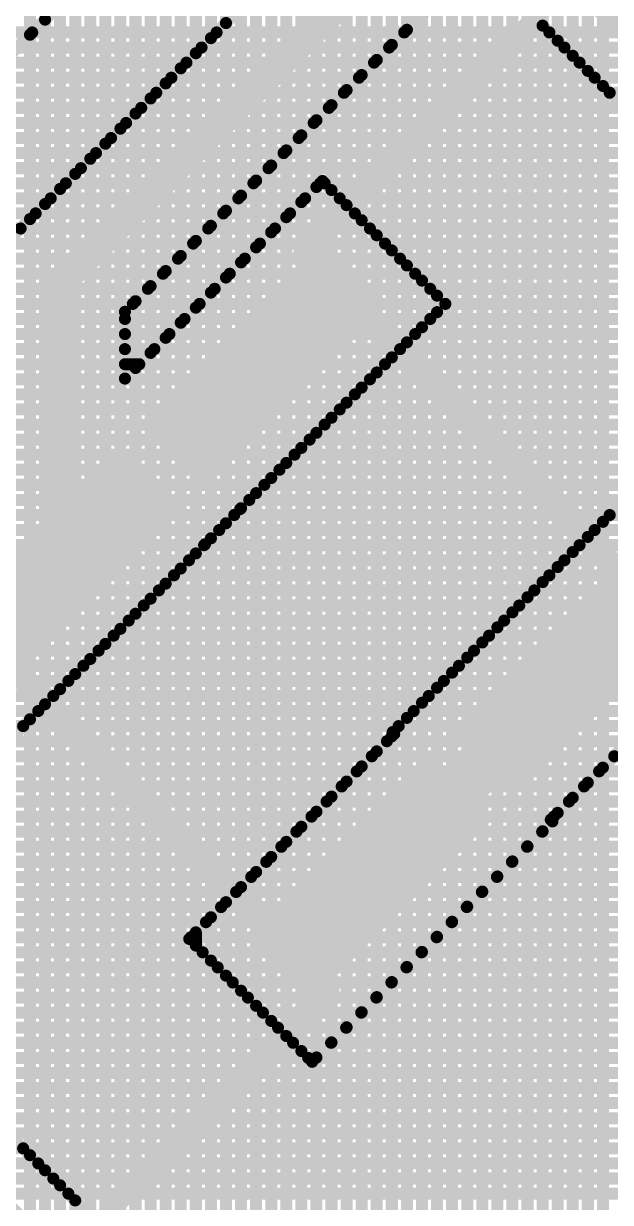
# Model space of a CAD drawing. Header units: millimetres. Extents: x 1.42 to 3.4, y 1.21 to 3.22.
# Drawn here: x 1.8179 to 2.0125, y 1.5721 to 1.9629 of the extents above; entities that cross this region are included whole.
import ezdxf

# ---------------------------------------------------------------- set-up
doc = ezdxf.new("R2010")
doc.units = ezdxf.units.MM
doc.header["$MEASUREMENT"] = 0
for name, color, linetype in [('BottomLayer', 5, 'Continuous'), ('TopLayer', 1, 'Continuous'), ('TopOverlay', 2, 'Continuous'), ('TopPaste', 8, 'Continuous'), ('TopSolder', 216, 'Continuous')]:
    doc.layers.add(name, color=color, linetype=linetype)

# ---------------------------------------------------------------- blocks, each defined once
blk = doc.blocks.new('KEY_SMT_5')
at = {"layer": 'TopLayer'}
for points in [[(-0.06102, 0.06102), (-0.06102, 0.08464), (-0.13976, 0.06102), (-0.13976, 0.08464)], [(0.13976, 0.06102), (0.13976, 0.08464), (0.06102, 0.06102), (0.06102, 0.08464)], [(-0.06102, -0.08464), (-0.06102, -0.06102), (-0.13976, -0.08464), (-0.13976, -0.06102)], [(0.13976, -0.08543), (0.13976, -0.06181), (0.06102, -0.08543), (0.06102, -0.06181)]]:
    blk.add_solid(points, dxfattribs=at)
at = {"layer": 'TopOverlay', "const_width": 0.006}
for points in [[(-0.065, 0.09), (0.065, 0.09)], [(-0.065, 0.09), (-0.065, -0.09)], [(0.065, 0.09), (0.065, -0.09)], [(-0.065, -0.09), (0.065, -0.09)]]:
    blk.add_lwpolyline(points, dxfattribs=at)
at = {"layer": 'TopOverlay', "const_width": 0.003}
for points in [[(-0.0665, 0.09, 1), (-0.0635, 0.09, 1)], [(-0.0665, 0.09, 1), (-0.0635, 0.09, 1)], [(0.0635, 0.09, 1), (0.0665, 0.09, 1)], [(0.0635, 0.09, 1), (0.0665, 0.09, 1)], [(-0.0665, -0.09, 1), (-0.0635, -0.09, 1)], [(-0.0665, -0.09, 1), (-0.0635, -0.09, 1)], [(0.0635, -0.09, 1), (0.0665, -0.09, 1)], [(0.0635, -0.09, 1), (0.0665, -0.09, 1)]]:
    blk.add_lwpolyline(points, format="xyb", close=True, dxfattribs=at)
at = {"layer": 'TopPaste'}
for points in [[(-0.06102, 0.06102), (-0.06102, 0.08464), (-0.13976, 0.06102), (-0.13976, 0.08464)], [(0.13976, 0.06102), (0.13976, 0.08464), (0.06102, 0.06102), (0.06102, 0.08464)], [(-0.06102, -0.08464), (-0.06102, -0.06102), (-0.13976, -0.08464), (-0.13976, -0.06102)], [(0.13976, -0.08543), (0.13976, -0.06181), (0.06102, -0.08543), (0.06102, -0.06181)]]:
    blk.add_solid(points, dxfattribs=at)
at = {"layer": 'TopSolder'}
for points in [[(-0.05852, 0.05852), (-0.05852, 0.08715), (-0.14226, 0.05852), (-0.14226, 0.08715)], [(0.14226, 0.05852), (0.14226, 0.08715), (0.05852, 0.05852), (0.05852, 0.08715)], [(-0.05852, -0.08715), (-0.05852, -0.05852), (-0.14226, -0.08715), (-0.14226, -0.05852)], [(0.14226, -0.08793), (0.14226, -0.05931), (0.05852, -0.08793), (0.05852, -0.05931)]]:
    blk.add_solid(points, dxfattribs=at)
blk = doc.blocks.new('KEY_SMT_7')
at = {"layer": 'TopLayer'}
for points in [[(-0.06102, 0.06102), (-0.06102, 0.08464), (-0.13976, 0.06102), (-0.13976, 0.08464)], [(0.13976, 0.06102), (0.13976, 0.08464), (0.06102, 0.06102), (0.06102, 0.08464)], [(-0.06102, -0.08464), (-0.06102, -0.06102), (-0.13976, -0.08464), (-0.13976, -0.06102)], [(0.13976, -0.08543), (0.13976, -0.06181), (0.06102, -0.08543), (0.06102, -0.06181)]]:
    blk.add_solid(points, dxfattribs=at)
at = {"layer": 'TopOverlay', "const_width": 0.006}
for points in [[(-0.065, 0.09), (0.065, 0.09)], [(-0.065, 0.09), (-0.065, -0.09)], [(0.065, 0.09), (0.065, -0.09)], [(-0.065, -0.09), (0.065, -0.09)]]:
    blk.add_lwpolyline(points, dxfattribs=at)
at = {"layer": 'TopOverlay', "const_width": 0.003}
for points in [[(-0.0665, 0.09, 1), (-0.0635, 0.09, 1)], [(-0.0665, 0.09, 1), (-0.0635, 0.09, 1)], [(0.0635, 0.09, 1), (0.0665, 0.09, 1)], [(0.0635, 0.09, 1), (0.0665, 0.09, 1)], [(-0.0665, -0.09, 1), (-0.0635, -0.09, 1)], [(-0.0665, -0.09, 1), (-0.0635, -0.09, 1)], [(0.0635, -0.09, 1), (0.0665, -0.09, 1)], [(0.0635, -0.09, 1), (0.0665, -0.09, 1)]]:
    blk.add_lwpolyline(points, format="xyb", close=True, dxfattribs=at)
at = {"layer": 'TopPaste'}
for points in [[(-0.06102, 0.06102), (-0.06102, 0.08464), (-0.13976, 0.06102), (-0.13976, 0.08464)], [(0.13976, 0.06102), (0.13976, 0.08464), (0.06102, 0.06102), (0.06102, 0.08464)], [(-0.06102, -0.08464), (-0.06102, -0.06102), (-0.13976, -0.08464), (-0.13976, -0.06102)], [(0.13976, -0.08543), (0.13976, -0.06181), (0.06102, -0.08543), (0.06102, -0.06181)]]:
    blk.add_solid(points, dxfattribs=at)
at = {"layer": 'TopSolder'}
for points in [[(-0.05852, 0.05852), (-0.05852, 0.08715), (-0.14226, 0.05852), (-0.14226, 0.08715)], [(0.14226, 0.05852), (0.14226, 0.08715), (0.05852, 0.05852), (0.05852, 0.08715)], [(-0.05852, -0.08715), (-0.05852, -0.05852), (-0.14226, -0.08715), (-0.14226, -0.05852)], [(0.14226, -0.08793), (0.14226, -0.05931), (0.05852, -0.08793), (0.05852, -0.05931)]]:
    blk.add_solid(points, dxfattribs=at)
blk = doc.blocks.new('KEY_SMT_8')
at = {"layer": 'TopLayer'}
for points in [[(-0.06102, 0.06102), (-0.06102, 0.08464), (-0.13976, 0.06102), (-0.13976, 0.08464)], [(0.13976, 0.06102), (0.13976, 0.08464), (0.06102, 0.06102), (0.06102, 0.08464)], [(-0.06102, -0.08464), (-0.06102, -0.06102), (-0.13976, -0.08464), (-0.13976, -0.06102)], [(0.13976, -0.08543), (0.13976, -0.06181), (0.06102, -0.08543), (0.06102, -0.06181)]]:
    blk.add_solid(points, dxfattribs=at)
at = {"layer": 'TopOverlay', "const_width": 0.006}
for points in [[(-0.065, 0.09), (0.065, 0.09)], [(-0.065, 0.09), (-0.065, -0.09)], [(0.065, 0.09), (0.065, -0.09)], [(-0.065, -0.09), (0.065, -0.09)]]:
    blk.add_lwpolyline(points, dxfattribs=at)
at = {"layer": 'TopOverlay', "const_width": 0.003}
for points in [[(-0.0665, 0.09, 1), (-0.0635, 0.09, 1)], [(-0.0665, 0.09, 1), (-0.0635, 0.09, 1)], [(0.0635, 0.09, 1), (0.0665, 0.09, 1)], [(0.0635, 0.09, 1), (0.0665, 0.09, 1)], [(-0.0665, -0.09, 1), (-0.0635, -0.09, 1)], [(-0.0665, -0.09, 1), (-0.0635, -0.09, 1)], [(0.0635, -0.09, 1), (0.0665, -0.09, 1)], [(0.0635, -0.09, 1), (0.0665, -0.09, 1)]]:
    blk.add_lwpolyline(points, format="xyb", close=True, dxfattribs=at)
at = {"layer": 'TopPaste'}
for points in [[(-0.06102, 0.06102), (-0.06102, 0.08464), (-0.13976, 0.06102), (-0.13976, 0.08464)], [(0.13976, 0.06102), (0.13976, 0.08464), (0.06102, 0.06102), (0.06102, 0.08464)], [(-0.06102, -0.08464), (-0.06102, -0.06102), (-0.13976, -0.08464), (-0.13976, -0.06102)], [(0.13976, -0.08543), (0.13976, -0.06181), (0.06102, -0.08543), (0.06102, -0.06181)]]:
    blk.add_solid(points, dxfattribs=at)
at = {"layer": 'TopSolder'}
for points in [[(-0.05852, 0.05852), (-0.05852, 0.08715), (-0.14226, 0.05852), (-0.14226, 0.08715)], [(0.14226, 0.05852), (0.14226, 0.08715), (0.05852, 0.05852), (0.05852, 0.08715)], [(-0.05852, -0.08715), (-0.05852, -0.05852), (-0.14226, -0.08715), (-0.14226, -0.05852)], [(0.14226, -0.08793), (0.14226, -0.05931), (0.05852, -0.08793), (0.05852, -0.05931)]]:
    blk.add_solid(points, dxfattribs=at)

msp = doc.modelspace()

# ---------------------------------------------------------------- linework, layer by layer
at = {"layer": 'BottomLayer', "const_width": 0.004}
for points in [[(1.82, 1.24039), (1.82, 3.21)], [(1.825, 1.24039), (1.825, 3.21)], [(1.83, 1.24039), (1.83, 3.21)], [(1.835, 1.24039), (1.835, 3.21)], [(1.84, 1.24039), (1.84, 3.21)], [(1.845, 1.24039), (1.845, 3.21)], [(1.85, 1.24039), (1.85, 3.21)], [(1.855, 1.24039), (1.855, 3.21)], [(1.86, 1.24039), (1.86, 3.21)], [(1.865, 1.24039), (1.865, 3.21)], [(1.87, 1.24039), (1.87, 2.51122)], [(1.875, 1.24039), (1.875, 2.49075)], [(1.88, 1.24039), (1.88, 2.48435)], [(1.885, 1.24039), (1.885, 2.47935)], [(1.89, 1.24039), (1.89, 2.47435)], [(1.895, 1.24039), (1.895, 2.46935)], [(1.9, 1.24039), (1.9, 2.46435)], [(1.905, 1.24039), (1.905, 2.45935)], [(1.91, 1.24039), (1.91, 2.25522)], [(1.915, 1.24039), (1.915, 2.24754)], [(1.92, 1.24039), (1.92, 2.24315)], [(1.925, 1.24039), (1.925, 2.24038)], [(1.93, 1.24039), (1.93, 2.23874)], [(1.935, 1.24039), (1.935, 2.23804)], [(1.94, 1.24039), (1.94, 2.23753)], [(1.945, 1.24039), (1.945, 2.23253)], [(1.95, 1.24039), (1.95, 2.22753)], [(1.955, 1.24039), (1.955, 2.22253)], [(1.96, 1.24039), (1.96, 2.21753)], [(1.965, 1.24039), (1.965, 2.21253)], [(1.97, 1.24039), (1.97, 2.20753)], [(1.975, 1.24039), (1.975, 2.20253)], [(1.98, 1.24039), (1.98, 2.19753)], [(1.985, 1.24039), (1.985, 2.19253)], [(1.99, 1.24039), (1.99, 2.18753)], [(1.995, 1.24039), (1.995, 2.18253)], [(2, 1.24039), (2, 2.17753)], [(2.005, 1.24039), (2.005, 2.17253)], [(2.01, 1.24039), (2.01, 2.16753)], [(1.42, 1.96), (2.19339, 1.96)], [(1.42, 1.955), (2.19839, 1.955)], [(1.42, 1.95), (2.20339, 1.95)], [(1.42, 1.945), (2.20839, 1.945)], [(1.42, 1.94), (2.21339, 1.94)], [(1.42, 1.935), (2.21839, 1.935)], [(1.42, 1.93), (2.22339, 1.93)], [(1.42, 1.925), (2.22839, 1.925)], [(1.42, 1.92), (2.23339, 1.92)], [(1.42, 1.915), (2.23839, 1.915)], [(1.42, 1.91), (2.24339, 1.91)], [(1.42, 1.905), (2.24839, 1.905)], [(1.42, 1.9), (2.25339, 1.9)], [(1.42, 1.895), (2.25839, 1.895)], [(1.42, 1.89), (2.26339, 1.89)], [(1.42, 1.885), (2.26839, 1.885)], [(1.42, 1.88), (2.27339, 1.88)], [(1.42, 1.875), (2.27839, 1.875)], [(1.42, 1.87), (2.28339, 1.87)], [(1.42, 1.865), (2.28839, 1.865)], [(1.42, 1.86), (2.29339, 1.86)], [(1.42, 1.855), (2.29839, 1.855)], [(1.42, 1.85), (2.30339, 1.85)], [(1.42, 1.845), (2.30839, 1.845)], [(1.42, 1.84), (2.31339, 1.84)], [(1.42, 1.835), (2.31839, 1.835)], [(1.42, 1.83), (2.32339, 1.83)], [(1.42, 1.825), (2.32839, 1.825)], [(1.42, 1.82), (2.32111, 1.82)], [(1.42, 1.815), (2.31651, 1.815)], [(1.42, 1.81), (2.3136, 1.81)], [(1.42, 1.805), (2.31186, 1.805)], [(1.42, 1.8), (2.31107, 1.8)], [(1.42, 1.795), (2.31116, 1.795)], [(1.42, 1.79), (2.31213, 1.79)], [(1.42, 1.785), (2.31408, 1.785)], [(1.42, 1.78), (2.31726, 1.78)], [(1.42, 1.775), (2.25169, 1.775)], [(1.42, 1.77), (2.24499, 1.77)], [(1.42, 1.765), (2.24099, 1.765)], [(1.42, 1.76), (2.23847, 1.76)], [(1.42, 1.755), (2.23703, 1.755)], [(1.42, 1.75), (2.2365, 1.75)], [(1.42, 1.745), (2.23685, 1.745)], [(1.42, 1.74), (2.2381, 1.74)], [(1.42, 1.735), (2.24039, 1.735)], [(1.42, 1.73), (2.2435, 1.73)], [(1.42, 1.725), (2.2435, 1.725)], [(1.42, 1.72), (2.2435, 1.72)], [(1.42, 1.715), (2.2435, 1.715)], [(1.42, 1.71), (2.2435, 1.71)], [(1.42, 1.705), (2.2435, 1.705)], [(1.42, 1.7), (2.2435, 1.7)], [(1.42, 1.695), (2.2435, 1.695)], [(1.42, 1.69), (2.2435, 1.69)], [(1.42, 1.685), (2.2435, 1.685)], [(1.42, 1.68), (2.2435, 1.68)], [(1.42, 1.675), (2.2435, 1.675)], [(1.42, 1.67), (2.2435, 1.67)], [(1.42, 1.665), (2.2435, 1.665)], [(1.42, 1.66), (2.2435, 1.66)], [(1.42, 1.655), (2.2435, 1.655)], [(1.42, 1.65), (2.2435, 1.65)], [(1.42, 1.645), (2.2435, 1.645)], [(1.42, 1.64), (2.2435, 1.64)], [(1.42, 1.635), (2.2435, 1.635)], [(1.42, 1.63), (2.2435, 1.63)], [(1.42, 1.625), (2.2435, 1.625)], [(1.42, 1.62), (2.24371, 1.62)], [(1.42, 1.615), (2.16845, 1.615)], [(1.42, 1.61), (2.15834, 1.61)], [(1.42, 1.605), (2.15326, 1.605)], [(1.42, 1.6), (2.15008, 1.6)], [(1.42, 1.595), (2.14813, 1.595)], [(1.42, 1.59), (2.14716, 1.59)], [(1.42, 1.585), (2.14707, 1.585)], [(1.42, 1.58), (2.14786, 1.58)], [(1.42, 1.575), (2.1496, 1.575)]]:
    msp.add_lwpolyline(points, dxfattribs=at)
at = {"layer": 'TopLayer'}
for points, const_width in [([(1.81397, 1.89208), (2.19239, 2.2705)], 0.004), ([(1.82949, 1.87649), (2.219, 2.266)], 0.01), ([(1.85149, 1.86738), (2.22811, 2.244)], 0.004), ([(1.855, 1.93311), (1.855, 2.126)], 0.004), ([(1.86, 1.93811), (1.86, 2.126)], 0.004), ([(1.865, 1.94311), (1.865, 2.126)], 0.004), ([(1.87, 1.94811), (1.87, 2.126)], 0.004), ([(1.875, 1.95311), (1.875, 2.126)], 0.004), ([(1.88, 1.95811), (1.88, 2.09126)], 0.004), ([(1.885, 1.96311), (1.885, 2.08626)], 0.004), ([(1.78122, 1.92048), (1.85374, 1.993)], 0.004), ([(1.85, 1.92811), (1.85, 1.98925)], 0.004), ([(1.975, 1.76274), (1.975, 1.99089)], 0.004), ([(1.845, 1.92311), (1.845, 1.98425)], 0.004), ([(1.97, 1.75774), (1.97, 1.98589)], 0.004), ([(1.965, 1.75274), (1.965, 1.98089)], 0.004), ([(1.84, 1.91811), (1.84, 1.97925)], 0.004), ([(1.96, 1.74774), (1.96, 1.97589)], 0.004), ([(1.835, 1.91311), (1.835, 1.97425)], 0.004), ([(1.97926, 1.973), (2.02, 1.93226)], 0.004), ([(1.98, 1.76774), (1.98, 1.97226)], 0.004), ([(1.83, 1.90811), (1.83, 1.96925)], 0.004), ([(1.955, 1.87274), (1.955, 1.97089)], 0.004), ([(1.825, 1.90311), (1.825, 1.96425)], 0.004), ([(1.95, 1.87774), (1.95, 1.96589)], 0.004), ([(1.985, 1.77274), (1.985, 1.96726)], 0.004), ([(1.945, 1.88274), (1.945, 1.96089)], 0.004), ([(1.99, 1.77774), (1.99, 1.96226)], 0.004), ([(1.82, 1.89811), (1.82, 1.95925)], 0.004), ([(1.82075, 1.96), (1.88189, 1.96)], 0.004), ([(1.94411, 1.96), (1.99226, 1.96)], 0.004), ([(1.995, 1.78274), (1.995, 1.95726)], 0.004), ([(1.81575, 1.955), (1.87689, 1.955)], 0.004), ([(1.93911, 1.955), (1.99726, 1.955)], 0.004), ([(1.94, 1.88774), (1.94, 1.95589)], 0.004), ([(1.81075, 1.95), (1.87189, 1.95)], 0.004), ([(1.93411, 1.95), (2.00226, 1.95)], 0.004), ([(1.935, 1.89274), (1.935, 1.95089)], 0.004), ([(2, 1.78774), (2, 1.95226)], 0.004), ([(1.80575, 1.945), (1.86689, 1.945)], 0.004), ([(1.92911, 1.945), (2.00726, 1.945)], 0.004), ([(1.93, 1.89774), (1.93, 1.94589)], 0.004), ([(2.005, 1.79274), (2.005, 1.94726)], 0.004), ([(1.925, 1.90274), (1.925, 1.94089)], 0.004), ([(2.01, 1.79774), (2.01, 1.94226)], 0.004), ([(1.80075, 1.94), (1.86189, 1.94)], 0.004), ([(1.92411, 1.94), (2.01226, 1.94)], 0.004), ([(1.79575, 1.935), (1.85689, 1.935)], 0.004), ([(1.91911, 1.935), (2.01726, 1.935)], 0.004), ([(1.92, 1.90774), (1.92, 1.93589)], 0.004), ([(1.79075, 1.93), (1.85189, 1.93)], 0.004), ([(1.91411, 1.93), (2.14337, 1.93)], 0.004), ([(1.915, 1.90875), (1.915, 1.93089)], 0.004), ([(1.78575, 1.925), (1.84689, 1.925)], 0.004), ([(1.90911, 1.925), (2.13837, 1.925)], 0.004), ([(1.91, 1.90375), (1.91, 1.92589)], 0.004), ([(1.7817, 1.92), (1.84189, 1.92)], 0.004), ([(1.90411, 1.92), (2.13337, 1.92)], 0.004), ([(1.905, 1.89875), (1.905, 1.92089)], 0.004), ([(1.77986, 1.915), (1.83689, 1.915)], 0.004), ([(1.89911, 1.915), (2.12837, 1.915)], 0.004), ([(1.9, 1.89375), (1.9, 1.91589)], 0.004), ([(1.77486, 1.91), (1.83189, 1.91)], 0.004), ([(1.85149, 1.84524), (1.917, 1.91074)], 0.004), ([(1.89411, 1.91), (1.91625, 1.91)], 0.004), ([(1.895, 1.88875), (1.895, 1.91089)], 0.004), ([(1.917, 1.91074), (1.95774, 1.87)], 0.004), ([(1.91774, 1.91), (2.12337, 1.91)], 0.004), ([(1.89, 1.88375), (1.89, 1.90589)], 0.004), ([(1.76986, 1.905), (1.82689, 1.905)], 0.004), ([(1.88911, 1.905), (1.91125, 1.905)], 0.004), ([(1.91125, 1.905), (1.92274, 1.905)], 0.004), ([(1.92274, 1.905), (2.11837, 1.905)], 0.004), ([(1.76486, 1.9), (1.82189, 1.9)], 0.004), ([(1.88411, 1.9), (1.90625, 1.9)], 0.004), ([(1.885, 1.87875), (1.885, 1.90089)], 0.004), ([(1.92774, 1.9), (2.11337, 1.9)], 0.004), ([(1.75986, 1.895), (1.81689, 1.895)], 0.004), ([(1.87911, 1.895), (1.90125, 1.895)], 0.004), ([(1.88, 1.87375), (1.88, 1.89589)], 0.004), ([(1.93274, 1.895), (2.10837, 1.895)], 0.004), ([(1.87411, 1.89), (1.89625, 1.89)], 0.004), ([(1.875, 1.86875), (1.875, 1.89089)], 0.004), ([(1.93774, 1.89), (2.10337, 1.89)], 0.004), ([(1.87, 1.86375), (1.87, 1.88589)], 0.004), ([(1.86911, 1.885), (1.89125, 1.885)], 0.004), ([(1.94274, 1.885), (2.09837, 1.885)], 0.004), ([(1.82949, 1.78249), (1.82949, 1.87649)], 0.01), ([(1.86411, 1.88), (1.88625, 1.88)], 0.004), ([(1.865, 1.85875), (1.865, 1.88089)], 0.004), ([(1.94774, 1.88), (2.09337, 1.88)], 0.004), ([(1.85911, 1.875), (1.88125, 1.875)], 0.004), ([(1.86, 1.85375), (1.86, 1.87589)], 0.004), ([(1.95274, 1.875), (2.08837, 1.875)], 0.004), ([(1.855, 1.84875), (1.855, 1.87089)], 0.004), ([(1.955, 1.86726), (1.955, 1.87274)], 0.004), ([(1.85149, 1.84524), (1.85149, 1.86738)], 0.004), ([(1.85411, 1.87), (1.87625, 1.87)], 0.004), ([(1.88972, 1.80198), (1.95774, 1.87)], 0.004), ([(1.955, 1.74274), (1.955, 1.86726)], 0.004), ([(1.95774, 1.87), (2.08337, 1.87)], 0.004), ([(1.85149, 1.865), (1.87125, 1.865)], 0.004), ([(1.95274, 1.865), (2.08726, 1.865)], 0.004), ([(1.85149, 1.86), (1.86625, 1.86)], 0.004), ([(1.94774, 1.86), (2.09226, 1.86)], 0.004), ([(1.95, 1.73774), (1.95, 1.86226)], 0.004), ([(1.85149, 1.855), (1.86125, 1.855)], 0.004), ([(1.94274, 1.855), (2.09726, 1.855)], 0.004), ([(1.945, 1.73274), (1.945, 1.85726)], 0.004), ([(1.94, 1.72663), (1.94, 1.85226)], 0.004), ([(1.85149, 1.85), (1.85625, 1.85)], 0.004), ([(1.935, 1.72163), (1.935, 1.84726)], 0.004), ([(1.93774, 1.85), (2.10226, 1.85)], 0.004), ([(1.93274, 1.845), (2.10726, 1.845)], 0.004), ([(1.92774, 1.84), (2.11226, 1.84)], 0.004), ([(1.93, 1.71663), (1.93, 1.84226)], 0.004), ([(1.925, 1.71163), (1.925, 1.83726)], 0.004), ([(1.92, 1.70663), (1.92, 1.83226)], 0.004), ([(1.92274, 1.835), (2.11726, 1.835)], 0.004), ([(1.915, 1.70163), (1.915, 1.82726)], 0.004), ([(1.91774, 1.83), (2.12226, 1.83)], 0.004), ([(1.91274, 1.825), (2.23567, 1.825)], 0.004), ([(1.90774, 1.82), (2.23067, 1.82)], 0.004), ([(1.91, 1.69663), (1.91, 1.82226)], 0.004), ([(1.905, 1.69163), (1.905, 1.81726)], 0.004), ([(1.9, 1.68663), (1.9, 1.81226)], 0.004), ([(1.90274, 1.815), (2.22567, 1.815)], 0.004), ([(1.89774, 1.81), (2.22067, 1.81)], 0.004), ([(1.94028, 1.72802), (2.02, 1.80774)], 0.004), ([(1.89274, 1.805), (2.01726, 1.805)], 0.004), ([(1.895, 1.68163), (1.895, 1.80726)], 0.004), ([(1.87802, 1.79028), (1.88972, 1.80198)], 0.004), ([(1.87802, 1.79028), (1.88972, 1.80198)], 0.004), ([(1.88774, 1.8), (2.01226, 1.8)], 0.004), ([(1.89, 1.67663), (1.89, 1.80226)], 0.004), ([(1.885, 1.67163), (1.885, 1.79726)], 0.004), ([(1.88, 1.66663), (1.88, 1.79226)], 0.004), ([(1.88274, 1.795), (2.00726, 1.795)], 0.004), ([(1.81, 1.72226), (1.87802, 1.79028)], 0.004), ([(1.87774, 1.79), (2.00226, 1.79)], 0.004), ([(1.87274, 1.785), (1.99726, 1.785)], 0.004), ([(1.875, 1.66163), (1.875, 1.78726)], 0.004), ([(1.87, 1.24039), (1.87, 1.78226)], 0.004), ([(1.865, 1.24039), (1.865, 1.77726)], 0.004), ([(1.86774, 1.78), (1.99226, 1.78)], 0.004), ([(1.86274, 1.775), (1.98726, 1.775)], 0.004), ([(1.85774, 1.77), (1.98226, 1.77)], 0.004), ([(1.86, 1.24039), (1.86, 1.77226)], 0.004), ([(1.85274, 1.765), (1.97726, 1.765)], 0.004), ([(1.855, 1.24039), (1.855, 1.76726)], 0.004), ([(1.99272, 1.69898), (2.06074, 1.767)], 0.004), ([(1.85, 1.55774), (1.85, 1.76226)], 0.004), ([(1.845, 1.56274), (1.845, 1.75726)], 0.004), ([(1.84774, 1.76), (1.97226, 1.76)], 0.004), ([(1.84274, 1.755), (1.96726, 1.755)], 0.004), ([(2.00051, 1.74639), (2.00051, 1.74751)], 0.015), ([(1.83774, 1.75), (1.96226, 1.75)], 0.004), ([(1.84, 1.56774), (1.84, 1.75226)], 0.004), ([(1.93305, 1.67893), (2.00051, 1.74639)], 0.015), ([(1.835, 1.57274), (1.835, 1.74726)], 0.004), ([(1.83, 1.57774), (1.83, 1.74226)], 0.004), ([(1.83274, 1.745), (1.95726, 1.745)], 0.004), ([(1.82774, 1.74), (1.95226, 1.74)], 0.004), ([(1.82274, 1.735), (1.94726, 1.735)], 0.004), ([(1.825, 1.58274), (1.825, 1.73726)], 0.004), ([(1.81774, 1.73), (1.94226, 1.73)], 0.004), ([(1.82, 1.58774), (1.82, 1.73226)], 0.004), ([(1.87282, 1.65944), (1.94084, 1.72746)], 0.004), ([(1.81274, 1.725), (1.93837, 1.725)], 0.004), ([(1.58375, 1.72), (1.93337, 1.72)], 0.004), ([(2.01375, 1.72), (2.1515, 1.72)], 0.004), ([(1.57875, 1.715), (1.92837, 1.715)], 0.004), ([(2.00875, 1.715), (2.1515, 1.715)], 0.004), ([(2.01, 1.24039), (2.01, 1.71625)], 0.004), ([(1.57375, 1.71), (1.92337, 1.71)], 0.004), ([(2.00375, 1.71), (2.1515, 1.71)], 0.004), ([(2.005, 1.24039), (2.005, 1.71125)], 0.004), ([(2, 1.24039), (2, 1.70625)], 0.004), ([(1.56875, 1.705), (1.91837, 1.705)], 0.004), ([(1.99875, 1.705), (2.1515, 1.705)], 0.004), ([(1.70774, 1.7), (1.91337, 1.7)], 0.004), ([(1.91356, 1.6187), (1.99328, 1.69842)], 0.004), ([(1.99375, 1.7), (2.1515, 1.7)], 0.004), ([(1.995, 1.24039), (1.995, 1.70125)], 0.004), ([(1.71274, 1.695), (1.90837, 1.695)], 0.004), ([(1.98986, 1.695), (2.1515, 1.695)], 0.004), ([(1.99, 1.24039), (1.99, 1.69514)], 0.004), ([(1.71774, 1.69), (1.90337, 1.69)], 0.004), ([(1.98486, 1.69), (2.1515, 1.69)], 0.004), ([(1.985, 1.24039), (1.985, 1.69014)], 0.004), ([(1.72274, 1.685), (1.89837, 1.685)], 0.004), ([(1.97986, 1.685), (2.1515, 1.685)], 0.004), ([(1.98, 1.24039), (1.98, 1.68514)], 0.004), ([(1.72774, 1.68), (1.89337, 1.68)], 0.004), ([(1.97486, 1.68), (2.1515, 1.68)], 0.004), ([(1.975, 1.24039), (1.975, 1.68014)], 0.004), ([(1.73274, 1.675), (1.88837, 1.675)], 0.004), ([(1.96986, 1.675), (2.1515, 1.675)], 0.004), ([(1.97, 1.24039), (1.97, 1.67514)], 0.004), ([(1.73774, 1.67), (1.88337, 1.67)], 0.004), ([(1.96486, 1.67), (2.1515, 1.67)], 0.004), ([(1.965, 1.24039), (1.965, 1.67014)], 0.004), ([(1.74274, 1.665), (1.87837, 1.665)], 0.004), ([(1.95986, 1.665), (2.1515, 1.665)], 0.004), ([(1.96, 1.24039), (1.96, 1.66514)], 0.004), ([(1.74774, 1.66), (1.87337, 1.66)], 0.004), ([(1.87282, 1.65944), (1.91356, 1.6187)], 0.004), ([(1.875, 1.65726), (1.875, 1.66163)], 0.004), ([(1.95486, 1.66), (2.1515, 1.66)], 0.004), ([(1.955, 1.24039), (1.955, 1.66014)], 0.004), ([(1.875, 1.24039), (1.875, 1.65726)], 0.004), ([(1.74274, 1.655), (1.87726, 1.655)], 0.004), ([(1.88, 1.24039), (1.88, 1.65226)], 0.004), ([(1.94986, 1.655), (2.1515, 1.655)], 0.004), ([(1.95, 1.24039), (1.95, 1.65514)], 0.004), ([(1.73774, 1.65), (1.88226, 1.65)], 0.004), ([(1.94486, 1.65), (2.1515, 1.65)], 0.004), ([(1.945, 1.24039), (1.945, 1.65014)], 0.004), ([(1.73274, 1.645), (1.88726, 1.645)], 0.004), ([(1.885, 1.24039), (1.885, 1.64726)], 0.004), ([(1.93986, 1.645), (2.1515, 1.645)], 0.004), ([(1.94, 1.24039), (1.94, 1.64514)], 0.004), ([(1.72774, 1.64), (1.89226, 1.64)], 0.004), ([(1.89, 1.24039), (1.89, 1.64226)], 0.004), ([(1.93486, 1.64), (2.1515, 1.64)], 0.004), ([(1.935, 1.24039), (1.935, 1.64014)], 0.004), ([(1.895, 1.24039), (1.895, 1.63726)], 0.004), ([(1.72274, 1.635), (1.89726, 1.635)], 0.004), ([(1.9, 1.24039), (1.9, 1.63226)], 0.004), ([(1.92986, 1.635), (2.1515, 1.635)], 0.004), ([(1.93, 1.24039), (1.93, 1.63514)], 0.004), ([(1.71774, 1.63), (1.90226, 1.63)], 0.004), ([(1.92486, 1.63), (2.1515, 1.63)], 0.004), ([(1.925, 1.24039), (1.925, 1.63014)], 0.004), ([(1.71274, 1.625), (1.90726, 1.625)], 0.004), ([(1.905, 1.24039), (1.905, 1.62726)], 0.004), ([(1.90726, 1.625), (1.91986, 1.625)], 0.004), ([(1.91986, 1.625), (2.1515, 1.625)], 0.004), ([(1.92, 1.24039), (1.92, 1.62514)], 0.004), ([(1.91, 1.24039), (1.91, 1.62226)], 0.004), ([(1.915, 1.24039), (1.915, 1.62014)], 0.004), ([(1.70774, 1.62), (1.91226, 1.62)], 0.004), ([(1.91486, 1.62), (2.1515, 1.62)], 0.004), ([(1.70274, 1.615), (2.1515, 1.615)], 0.004), ([(1.69774, 1.61), (2.1515, 1.61)], 0.004), ([(1.69274, 1.605), (2.1515, 1.605)], 0.004), ([(1.68774, 1.6), (2.15008, 1.6)], 0.004), ([(1.81, 1.59774), (1.85074, 1.557)], 0.004), ([(1.81274, 1.595), (2.14813, 1.595)], 0.004), ([(1.81774, 1.59), (2.14716, 1.59)], 0.004), ([(1.82274, 1.585), (2.14707, 1.585)], 0.004), ([(1.82774, 1.58), (2.14786, 1.58)], 0.004), ([(1.83274, 1.575), (2.1496, 1.575)], 0.004)]:
    msp.add_lwpolyline(points, dxfattribs=dict(at, const_width=const_width))
for points, const_width in [([(1.824, 1.96425, 1), (1.826, 1.96425, 1)], 0.002), ([(1.884, 1.96311, 1), (1.886, 1.96311, 1)], 0.002), ([(1.944, 1.96089, 1), (1.946, 1.96089, 1)], 0.002), ([(1.989, 1.96226, 1), (1.991, 1.96226, 1)], 0.002), ([(1.819, 1.95925, 1), (1.821, 1.95925, 1)], 0.002), ([(1.81975, 1.96, 1), (1.82175, 1.96, 1)], 0.002), ([(1.879, 1.95811, 1), (1.881, 1.95811, 1)], 0.002), ([(1.88089, 1.96, 1), (1.88289, 1.96, 1)], 0.002), ([(1.94311, 1.96, 1), (1.94511, 1.96, 1)], 0.002), ([(1.99126, 1.96, 1), (1.99326, 1.96, 1)], 0.002), ([(1.994, 1.95726, 1), (1.996, 1.95726, 1)], 0.002), ([(1.874, 1.95311, 1), (1.876, 1.95311, 1)], 0.002), ([(1.87589, 1.955, 1), (1.87789, 1.955, 1)], 0.002), ([(1.93811, 1.955, 1), (1.94011, 1.955, 1)], 0.002), ([(1.939, 1.95589, 1), (1.941, 1.95589, 1)], 0.002), ([(1.99626, 1.955, 1), (1.99826, 1.955, 1)], 0.002), ([(1.87089, 1.95, 1), (1.87289, 1.95, 1)], 0.002), ([(1.93311, 1.95, 1), (1.93511, 1.95, 1)], 0.002), ([(1.934, 1.95089, 1), (1.936, 1.95089, 1)], 0.002), ([(1.999, 1.95226, 1), (2.001, 1.95226, 1)], 0.002), ([(2.00126, 1.95, 1), (2.00326, 1.95, 1)], 0.002), ([(1.86589, 1.945, 1), (1.86789, 1.945, 1)], 0.002), ([(1.869, 1.94811, 1), (1.871, 1.94811, 1)], 0.002), ([(1.92811, 1.945, 1), (1.93011, 1.945, 1)], 0.002), ([(1.929, 1.94589, 1), (1.931, 1.94589, 1)], 0.002), ([(2.004, 1.94726, 1), (2.006, 1.94726, 1)], 0.002), ([(2.00626, 1.945, 1), (2.00826, 1.945, 1)], 0.002), ([(1.864, 1.94311, 1), (1.866, 1.94311, 1)], 0.002), ([(1.924, 1.94089, 1), (1.926, 1.94089, 1)], 0.002), ([(2.009, 1.94226, 1), (2.011, 1.94226, 1)], 0.002), ([(1.859, 1.93811, 1), (1.861, 1.93811, 1)], 0.002), ([(1.86089, 1.94, 1), (1.86289, 1.94, 1)], 0.002), ([(1.92311, 1.94, 1), (1.92511, 1.94, 1)], 0.002), ([(2.01126, 1.94, 1), (2.01326, 1.94, 1)], 0.002), ([(1.854, 1.93311, 1), (1.856, 1.93311, 1)], 0.002), ([(1.85589, 1.935, 1), (1.85789, 1.935, 1)], 0.002), ([(1.91811, 1.935, 1), (1.92011, 1.935, 1)], 0.002), ([(1.919, 1.93589, 1), (1.921, 1.93589, 1)], 0.002), ([(1.85089, 1.93, 1), (1.85289, 1.93, 1)], 0.002), ([(1.91311, 1.93, 1), (1.91511, 1.93, 1)], 0.002), ([(1.914, 1.93089, 1), (1.916, 1.93089, 1)], 0.002), ([(1.84589, 1.925, 1), (1.84789, 1.925, 1)], 0.002), ([(1.849, 1.92811, 1), (1.851, 1.92811, 1)], 0.002), ([(1.90811, 1.925, 1), (1.91011, 1.925, 1)], 0.002), ([(1.909, 1.92589, 1), (1.911, 1.92589, 1)], 0.002), ([(1.844, 1.92311, 1), (1.846, 1.92311, 1)], 0.002), ([(1.839, 1.91811, 1), (1.841, 1.91811, 1)], 0.002), ([(1.84089, 1.92, 1), (1.84289, 1.92, 1)], 0.002), ([(1.90311, 1.92, 1), (1.90511, 1.92, 1)], 0.002), ([(1.904, 1.92089, 1), (1.906, 1.92089, 1)], 0.002), ([(1.83589, 1.915, 1), (1.83789, 1.915, 1)], 0.002), ([(1.89811, 1.915, 1), (1.90011, 1.915, 1)], 0.002), ([(1.899, 1.91589, 1), (1.901, 1.91589, 1)], 0.002), ([(1.83089, 1.91, 1), (1.83289, 1.91, 1)], 0.002), ([(1.834, 1.91311, 1), (1.836, 1.91311, 1)], 0.002), ([(1.89311, 1.91, 1), (1.89511, 1.91, 1)], 0.002), ([(1.894, 1.91089, 1), (1.896, 1.91089, 1)], 0.002), ([(1.91525, 1.91, 1), (1.91725, 1.91, 1)], 0.002), ([(1.916, 1.91074, 1), (1.918, 1.91074, 1)], 0.002), ([(1.916, 1.91074, 1), (1.918, 1.91074, 1)], 0.002), ([(1.91674, 1.91, 1), (1.91874, 1.91, 1)], 0.002), ([(1.829, 1.90811, 1), (1.831, 1.90811, 1)], 0.002), ([(1.889, 1.90589, 1), (1.891, 1.90589, 1)], 0.002), ([(1.914, 1.90875, 1), (1.916, 1.90875, 1)], 0.002), ([(1.919, 1.90774, 1), (1.921, 1.90774, 1)], 0.002), ([(1.824, 1.90311, 1), (1.826, 1.90311, 1)], 0.002), ([(1.82589, 1.905, 1), (1.82789, 1.905, 1)], 0.002), ([(1.88811, 1.905, 1), (1.89011, 1.905, 1)], 0.002), ([(1.909, 1.90375, 1), (1.911, 1.90375, 1)], 0.002), ([(1.91025, 1.905, 1), (1.91225, 1.905, 1)], 0.002), ([(1.91025, 1.905, 1), (1.91225, 1.905, 1)], 0.002), ([(1.92174, 1.905, 1), (1.92374, 1.905, 1)], 0.002), ([(1.92174, 1.905, 1), (1.92374, 1.905, 1)], 0.002), ([(1.924, 1.90274, 1), (1.926, 1.90274, 1)], 0.002), ([(1.819, 1.89811, 1), (1.821, 1.89811, 1)], 0.002), ([(1.82089, 1.9, 1), (1.82289, 1.9, 1)], 0.002), ([(1.88311, 1.9, 1), (1.88511, 1.9, 1)], 0.002), ([(1.884, 1.90089, 1), (1.886, 1.90089, 1)], 0.002), ([(1.904, 1.89875, 1), (1.906, 1.89875, 1)], 0.002), ([(1.90525, 1.9, 1), (1.90725, 1.9, 1)], 0.002), ([(1.92674, 1.9, 1), (1.92874, 1.9, 1)], 0.002), ([(1.929, 1.89774, 1), (1.931, 1.89774, 1)], 0.002), ([(1.81589, 1.895, 1), (1.81789, 1.895, 1)], 0.002), ([(1.87811, 1.895, 1), (1.88011, 1.895, 1)], 0.002), ([(1.879, 1.89589, 1), (1.881, 1.89589, 1)], 0.002), ([(1.899, 1.89375, 1), (1.901, 1.89375, 1)], 0.002), ([(1.90025, 1.895, 1), (1.90225, 1.895, 1)], 0.002), ([(1.93174, 1.895, 1), (1.93374, 1.895, 1)], 0.002), ([(1.87311, 1.89, 1), (1.87511, 1.89, 1)], 0.002), ([(1.874, 1.89089, 1), (1.876, 1.89089, 1)], 0.002), ([(1.89525, 1.89, 1), (1.89725, 1.89, 1)], 0.002), ([(1.934, 1.89274, 1), (1.936, 1.89274, 1)], 0.002), ([(1.93674, 1.89, 1), (1.93874, 1.89, 1)], 0.002), ([(1.869, 1.88589, 1), (1.871, 1.88589, 1)], 0.002), ([(1.894, 1.88875, 1), (1.896, 1.88875, 1)], 0.002), ([(1.939, 1.88774, 1), (1.941, 1.88774, 1)], 0.002), ([(1.86811, 1.885, 1), (1.87011, 1.885, 1)], 0.002), ([(1.889, 1.88375, 1), (1.891, 1.88375, 1)], 0.002), ([(1.89025, 1.885, 1), (1.89225, 1.885, 1)], 0.002), ([(1.94174, 1.885, 1), (1.94374, 1.885, 1)], 0.002), ([(1.944, 1.88274, 1), (1.946, 1.88274, 1)], 0.002), ([(1.82699, 1.87649, 1), (1.83199, 1.87649, 1)], 0.005), ([(1.82699, 1.87649, 1), (1.83199, 1.87649, 1)], 0.005), ([(1.86311, 1.88, 1), (1.86511, 1.88, 1)], 0.002), ([(1.864, 1.88089, 1), (1.866, 1.88089, 1)], 0.002), ([(1.884, 1.87875, 1), (1.886, 1.87875, 1)], 0.002), ([(1.88525, 1.88, 1), (1.88725, 1.88, 1)], 0.002), ([(1.94674, 1.88, 1), (1.94874, 1.88, 1)], 0.002), ([(1.85811, 1.875, 1), (1.86011, 1.875, 1)], 0.002), ([(1.859, 1.87589, 1), (1.861, 1.87589, 1)], 0.002), ([(1.88025, 1.875, 1), (1.88225, 1.875, 1)], 0.002), ([(1.949, 1.87774, 1), (1.951, 1.87774, 1)], 0.002), ([(1.95174, 1.875, 1), (1.95374, 1.875, 1)], 0.002), ([(1.854, 1.87089, 1), (1.856, 1.87089, 1)], 0.002), ([(1.879, 1.87375, 1), (1.881, 1.87375, 1)], 0.002), ([(1.954, 1.87274, 1), (1.956, 1.87274, 1)], 0.002), ([(1.954, 1.87274, 1), (1.956, 1.87274, 1)], 0.002), ([(1.85049, 1.86738, 1), (1.85249, 1.86738, 1)], 0.002), ([(1.85049, 1.86738, 1), (1.85249, 1.86738, 1)], 0.002), ([(1.85311, 1.87, 1), (1.85511, 1.87, 1)], 0.002), ([(1.874, 1.86875, 1), (1.876, 1.86875, 1)], 0.002), ([(1.87525, 1.87, 1), (1.87725, 1.87, 1)], 0.002), ([(1.954, 1.86726, 1), (1.956, 1.86726, 1)], 0.002), ([(1.954, 1.86726, 1), (1.956, 1.86726, 1)], 0.002), ([(1.95674, 1.87, 1), (1.95874, 1.87, 1)], 0.002), ([(1.95674, 1.87, 1), (1.95874, 1.87, 1)], 0.002), ([(1.95674, 1.87, 1), (1.95874, 1.87, 1)], 0.002), ([(1.85049, 1.865, 1), (1.85249, 1.865, 1)], 0.002), ([(1.869, 1.86375, 1), (1.871, 1.86375, 1)], 0.002), ([(1.87025, 1.865, 1), (1.87225, 1.865, 1)], 0.002), ([(1.95174, 1.865, 1), (1.95374, 1.865, 1)], 0.002), ([(1.85049, 1.86, 1), (1.85249, 1.86, 1)], 0.002), ([(1.864, 1.85875, 1), (1.866, 1.85875, 1)], 0.002), ([(1.86525, 1.86, 1), (1.86725, 1.86, 1)], 0.002), ([(1.94674, 1.86, 1), (1.94874, 1.86, 1)], 0.002), ([(1.949, 1.86226, 1), (1.951, 1.86226, 1)], 0.002), ([(1.85049, 1.855, 1), (1.85249, 1.855, 1)], 0.002), ([(1.86025, 1.855, 1), (1.86225, 1.855, 1)], 0.002), ([(1.94174, 1.855, 1), (1.94374, 1.855, 1)], 0.002), ([(1.944, 1.85726, 1), (1.946, 1.85726, 1)], 0.002), ([(1.859, 1.85375, 1), (1.861, 1.85375, 1)], 0.002), ([(1.939, 1.85226, 1), (1.941, 1.85226, 1)], 0.002), ([(1.85049, 1.85, 1), (1.85249, 1.85, 1)], 0.002), ([(1.854, 1.84875, 1), (1.856, 1.84875, 1)], 0.002), ([(1.85525, 1.85, 1), (1.85725, 1.85, 1)], 0.002), ([(1.934, 1.84726, 1), (1.936, 1.84726, 1)], 0.002), ([(1.93674, 1.85, 1), (1.93874, 1.85, 1)], 0.002), ([(1.85049, 1.84524, 1), (1.85249, 1.84524, 1)], 0.002), ([(1.85049, 1.84524, 1), (1.85249, 1.84524, 1)], 0.002), ([(1.93174, 1.845, 1), (1.93374, 1.845, 1)], 0.002), ([(1.92674, 1.84, 1), (1.92874, 1.84, 1)], 0.002), ([(1.929, 1.84226, 1), (1.931, 1.84226, 1)], 0.002), ([(1.924, 1.83726, 1), (1.926, 1.83726, 1)], 0.002), ([(1.919, 1.83226, 1), (1.921, 1.83226, 1)], 0.002), ([(1.92174, 1.835, 1), (1.92374, 1.835, 1)], 0.002), ([(1.914, 1.82726, 1), (1.916, 1.82726, 1)], 0.002), ([(1.91674, 1.83, 1), (1.91874, 1.83, 1)], 0.002), ([(1.91174, 1.825, 1), (1.91374, 1.825, 1)], 0.002), ([(1.90674, 1.82, 1), (1.90874, 1.82, 1)], 0.002), ([(1.909, 1.82226, 1), (1.911, 1.82226, 1)], 0.002), ([(1.904, 1.81726, 1), (1.906, 1.81726, 1)], 0.002), ([(1.899, 1.81226, 1), (1.901, 1.81226, 1)], 0.002), ([(1.90174, 1.815, 1), (1.90374, 1.815, 1)], 0.002), ([(1.89674, 1.81, 1), (1.89874, 1.81, 1)], 0.002), ([(1.89174, 1.805, 1), (1.89374, 1.805, 1)], 0.002), ([(1.894, 1.80726, 1), (1.896, 1.80726, 1)], 0.002), ([(1.88674, 1.8, 1), (1.88874, 1.8, 1)], 0.002), ([(1.88872, 1.80198, 1), (1.89072, 1.80198, 1)], 0.002), ([(1.88872, 1.80198, 1), (1.89072, 1.80198, 1)], 0.002), ([(1.88872, 1.80198, 1), (1.89072, 1.80198, 1)], 0.002), ([(1.889, 1.80226, 1), (1.891, 1.80226, 1)], 0.002), ([(2.01126, 1.8, 1), (2.01326, 1.8, 1)], 0.002), ([(1.884, 1.79726, 1), (1.886, 1.79726, 1)], 0.002), ([(2.009, 1.79774, 1), (2.011, 1.79774, 1)], 0.002), ([(1.879, 1.79226, 1), (1.881, 1.79226, 1)], 0.002), ([(1.88174, 1.795, 1), (1.88374, 1.795, 1)], 0.002), ([(2.004, 1.79274, 1), (2.006, 1.79274, 1)], 0.002), ([(2.00626, 1.795, 1), (2.00826, 1.795, 1)], 0.002), ([(1.87674, 1.79, 1), (1.87874, 1.79, 1)], 0.002), ([(1.87702, 1.79028, 1), (1.87902, 1.79028, 1)], 0.002), ([(1.87702, 1.79028, 1), (1.87902, 1.79028, 1)], 0.002), ([(1.87702, 1.79028, 1), (1.87902, 1.79028, 1)], 0.002), ([(2.00126, 1.79, 1), (2.00326, 1.79, 1)], 0.002), ([(1.82699, 1.78249, 1), (1.83199, 1.78249, 1)], 0.005), ([(1.87174, 1.785, 1), (1.87374, 1.785, 1)], 0.002), ([(1.874, 1.78726, 1), (1.876, 1.78726, 1)], 0.002), ([(1.99626, 1.785, 1), (1.99826, 1.785, 1)], 0.002), ([(1.999, 1.78774, 1), (2.001, 1.78774, 1)], 0.002), ([(1.869, 1.78226, 1), (1.871, 1.78226, 1)], 0.002), ([(1.994, 1.78274, 1), (1.996, 1.78274, 1)], 0.002), ([(1.864, 1.77726, 1), (1.866, 1.77726, 1)], 0.002), ([(1.86674, 1.78, 1), (1.86874, 1.78, 1)], 0.002), ([(1.989, 1.77774, 1), (1.991, 1.77774, 1)], 0.002), ([(1.99126, 1.78, 1), (1.99326, 1.78, 1)], 0.002), ([(1.86174, 1.775, 1), (1.86374, 1.775, 1)], 0.002), ([(1.984, 1.77274, 1), (1.986, 1.77274, 1)], 0.002), ([(1.98626, 1.775, 1), (1.98826, 1.775, 1)], 0.002), ([(1.85674, 1.77, 1), (1.85874, 1.77, 1)], 0.002), ([(1.859, 1.77226, 1), (1.861, 1.77226, 1)], 0.002), ([(1.98126, 1.77, 1), (1.98326, 1.77, 1)], 0.002), ([(1.85174, 1.765, 1), (1.85374, 1.765, 1)], 0.002), ([(1.854, 1.76726, 1), (1.856, 1.76726, 1)], 0.002), ([(1.97626, 1.765, 1), (1.97826, 1.765, 1)], 0.002), ([(1.979, 1.76774, 1), (1.981, 1.76774, 1)], 0.002), ([(1.849, 1.76226, 1), (1.851, 1.76226, 1)], 0.002), ([(1.974, 1.76274, 1), (1.976, 1.76274, 1)], 0.002), ([(1.844, 1.75726, 1), (1.846, 1.75726, 1)], 0.002), ([(1.84674, 1.76, 1), (1.84874, 1.76, 1)], 0.002), ([(1.969, 1.75774, 1), (1.971, 1.75774, 1)], 0.002), ([(1.97126, 1.76, 1), (1.97326, 1.76, 1)], 0.002), ([(1.84174, 1.755, 1), (1.84374, 1.755, 1)], 0.002), ([(1.96626, 1.755, 1), (1.96826, 1.755, 1)], 0.002), ([(1.99676, 1.74751, 1), (2.00426, 1.74751, 1)], 0.0075), ([(1.83674, 1.75, 1), (1.83874, 1.75, 1)], 0.002), ([(1.839, 1.75226, 1), (1.841, 1.75226, 1)], 0.002), ([(1.96126, 1.75, 1), (1.96326, 1.75, 1)], 0.002), ([(1.964, 1.75274, 1), (1.966, 1.75274, 1)], 0.002), ([(1.99676, 1.74639, 1), (2.00426, 1.74639, 1)], 0.0075), ([(1.99676, 1.74639, 1), (2.00426, 1.74639, 1)], 0.0075), ([(1.834, 1.74726, 1), (1.836, 1.74726, 1)], 0.002), ([(1.959, 1.74774, 1), (1.961, 1.74774, 1)], 0.002), ([(1.829, 1.74226, 1), (1.831, 1.74226, 1)], 0.002), ([(1.83174, 1.745, 1), (1.83374, 1.745, 1)], 0.002), ([(1.954, 1.74274, 1), (1.956, 1.74274, 1)], 0.002), ([(1.95626, 1.745, 1), (1.95826, 1.745, 1)], 0.002), ([(1.82674, 1.74, 1), (1.82874, 1.74, 1)], 0.002), ([(1.949, 1.73774, 1), (1.951, 1.73774, 1)], 0.002), ([(1.95126, 1.74, 1), (1.95326, 1.74, 1)], 0.002), ([(1.82174, 1.735, 1), (1.82374, 1.735, 1)], 0.002), ([(1.824, 1.73726, 1), (1.826, 1.73726, 1)], 0.002), ([(1.94626, 1.735, 1), (1.94826, 1.735, 1)], 0.002), ([(1.81674, 1.73, 1), (1.81874, 1.73, 1)], 0.002), ([(1.819, 1.73226, 1), (1.821, 1.73226, 1)], 0.002), ([(1.94126, 1.73, 1), (1.94326, 1.73, 1)], 0.002), ([(1.944, 1.73274, 1), (1.946, 1.73274, 1)], 0.002), ([(1.939, 1.72663, 1), (1.941, 1.72663, 1)], 0.002), ([(1.93928, 1.72802, 1), (1.94128, 1.72802, 1)], 0.002), ([(1.93984, 1.72746, 1), (1.94184, 1.72746, 1)], 0.002), ([(1.93737, 1.725, 1), (1.93937, 1.725, 1)], 0.002), ([(1.93237, 1.72, 1), (1.93437, 1.72, 1)], 0.002), ([(1.934, 1.72163, 1), (1.936, 1.72163, 1)], 0.002), ([(2.01275, 1.72, 1), (2.01475, 1.72, 1)], 0.002), ([(1.92737, 1.715, 1), (1.92937, 1.715, 1)], 0.002), ([(1.929, 1.71663, 1), (1.931, 1.71663, 1)], 0.002), ([(2.00775, 1.715, 1), (2.00975, 1.715, 1)], 0.002), ([(2.009, 1.71625, 1), (2.011, 1.71625, 1)], 0.002), ([(1.92237, 1.71, 1), (1.92437, 1.71, 1)], 0.002), ([(1.924, 1.71163, 1), (1.926, 1.71163, 1)], 0.002), ([(2.00275, 1.71, 1), (2.00475, 1.71, 1)], 0.002), ([(2.004, 1.71125, 1), (2.006, 1.71125, 1)], 0.002), ([(1.919, 1.70663, 1), (1.921, 1.70663, 1)], 0.002), ([(1.999, 1.70625, 1), (2.001, 1.70625, 1)], 0.002), ([(1.91737, 1.705, 1), (1.91937, 1.705, 1)], 0.002), ([(1.99775, 1.705, 1), (1.99975, 1.705, 1)], 0.002), ([(1.91237, 1.7, 1), (1.91437, 1.7, 1)], 0.002), ([(1.914, 1.70163, 1), (1.916, 1.70163, 1)], 0.002), ([(1.99172, 1.69898, 1), (1.99372, 1.69898, 1)], 0.002), ([(1.99228, 1.69842, 1), (1.99428, 1.69842, 1)], 0.002), ([(1.99275, 1.7, 1), (1.99475, 1.7, 1)], 0.002), ([(1.994, 1.70125, 1), (1.996, 1.70125, 1)], 0.002), ([(1.90737, 1.695, 1), (1.90937, 1.695, 1)], 0.002), ([(1.909, 1.69663, 1), (1.911, 1.69663, 1)], 0.002), ([(1.98886, 1.695, 1), (1.99086, 1.695, 1)], 0.002), ([(1.989, 1.69514, 1), (1.991, 1.69514, 1)], 0.002), ([(1.904, 1.69163, 1), (1.906, 1.69163, 1)], 0.002), ([(1.899, 1.68663, 1), (1.901, 1.68663, 1)], 0.002), ([(1.90237, 1.69, 1), (1.90437, 1.69, 1)], 0.002), ([(1.98386, 1.69, 1), (1.98586, 1.69, 1)], 0.002), ([(1.984, 1.69014, 1), (1.986, 1.69014, 1)], 0.002), ([(1.89737, 1.685, 1), (1.89937, 1.685, 1)], 0.002), ([(1.9293, 1.67893, 1), (1.9368, 1.67893, 1)], 0.0075), ([(1.97886, 1.685, 1), (1.98086, 1.685, 1)], 0.002), ([(1.979, 1.68514, 1), (1.981, 1.68514, 1)], 0.002), ([(1.89237, 1.68, 1), (1.89437, 1.68, 1)], 0.002), ([(1.894, 1.68163, 1), (1.896, 1.68163, 1)], 0.002), ([(1.97386, 1.68, 1), (1.97586, 1.68, 1)], 0.002), ([(1.974, 1.68014, 1), (1.976, 1.68014, 1)], 0.002), ([(1.88737, 1.675, 1), (1.88937, 1.675, 1)], 0.002), ([(1.889, 1.67663, 1), (1.891, 1.67663, 1)], 0.002), ([(1.96886, 1.675, 1), (1.97086, 1.675, 1)], 0.002), ([(1.969, 1.67514, 1), (1.971, 1.67514, 1)], 0.002), ([(1.884, 1.67163, 1), (1.886, 1.67163, 1)], 0.002), ([(1.88237, 1.67, 1), (1.88437, 1.67, 1)], 0.002), ([(1.96386, 1.67, 1), (1.96586, 1.67, 1)], 0.002), ([(1.964, 1.67014, 1), (1.966, 1.67014, 1)], 0.002), ([(1.87737, 1.665, 1), (1.87937, 1.665, 1)], 0.002), ([(1.879, 1.66663, 1), (1.881, 1.66663, 1)], 0.002), ([(1.95886, 1.665, 1), (1.96086, 1.665, 1)], 0.002), ([(1.959, 1.66514, 1), (1.961, 1.66514, 1)], 0.002), ([(1.87182, 1.65944, 1), (1.87382, 1.65944, 1)], 0.002), ([(1.87182, 1.65944, 1), (1.87382, 1.65944, 1)], 0.002), ([(1.87237, 1.66, 1), (1.87437, 1.66, 1)], 0.002), ([(1.874, 1.66163, 1), (1.876, 1.66163, 1)], 0.002), ([(1.874, 1.66163, 1), (1.876, 1.66163, 1)], 0.002), ([(1.95386, 1.66, 1), (1.95586, 1.66, 1)], 0.002), ([(1.954, 1.66014, 1), (1.956, 1.66014, 1)], 0.002), ([(1.874, 1.65726, 1), (1.876, 1.65726, 1)], 0.002), ([(1.874, 1.65726, 1), (1.876, 1.65726, 1)], 0.002), ([(1.87626, 1.655, 1), (1.87826, 1.655, 1)], 0.002), ([(1.879, 1.65226, 1), (1.881, 1.65226, 1)], 0.002), ([(1.94886, 1.655, 1), (1.95086, 1.655, 1)], 0.002), ([(1.949, 1.65514, 1), (1.951, 1.65514, 1)], 0.002), ([(1.88126, 1.65, 1), (1.88326, 1.65, 1)], 0.002), ([(1.94386, 1.65, 1), (1.94586, 1.65, 1)], 0.002), ([(1.944, 1.65014, 1), (1.946, 1.65014, 1)], 0.002), ([(1.884, 1.64726, 1), (1.886, 1.64726, 1)], 0.002), ([(1.88626, 1.645, 1), (1.88826, 1.645, 1)], 0.002), ([(1.93886, 1.645, 1), (1.94086, 1.645, 1)], 0.002), ([(1.939, 1.64514, 1), (1.941, 1.64514, 1)], 0.002), ([(1.889, 1.64226, 1), (1.891, 1.64226, 1)], 0.002), ([(1.89126, 1.64, 1), (1.89326, 1.64, 1)], 0.002), ([(1.93386, 1.64, 1), (1.93586, 1.64, 1)], 0.002), ([(1.934, 1.64014, 1), (1.936, 1.64014, 1)], 0.002), ([(1.894, 1.63726, 1), (1.896, 1.63726, 1)], 0.002), ([(1.89626, 1.635, 1), (1.89826, 1.635, 1)], 0.002), ([(1.899, 1.63226, 1), (1.901, 1.63226, 1)], 0.002), ([(1.92886, 1.635, 1), (1.93086, 1.635, 1)], 0.002), ([(1.929, 1.63514, 1), (1.931, 1.63514, 1)], 0.002), ([(1.90126, 1.63, 1), (1.90326, 1.63, 1)], 0.002), ([(1.92386, 1.63, 1), (1.92586, 1.63, 1)], 0.002), ([(1.924, 1.63014, 1), (1.926, 1.63014, 1)], 0.002), ([(1.904, 1.62726, 1), (1.906, 1.62726, 1)], 0.002), ([(1.90626, 1.625, 1), (1.90826, 1.625, 1)], 0.002), ([(1.90626, 1.625, 1), (1.90826, 1.625, 1)], 0.002), ([(1.91886, 1.625, 1), (1.92086, 1.625, 1)], 0.002), ([(1.91886, 1.625, 1), (1.92086, 1.625, 1)], 0.002), ([(1.919, 1.62514, 1), (1.921, 1.62514, 1)], 0.002), ([(1.909, 1.62226, 1), (1.911, 1.62226, 1)], 0.002), ([(1.914, 1.62014, 1), (1.916, 1.62014, 1)], 0.002), ([(1.91126, 1.62, 1), (1.91326, 1.62, 1)], 0.002), ([(1.91256, 1.6187, 1), (1.91456, 1.6187, 1)], 0.002), ([(1.91256, 1.6187, 1), (1.91456, 1.6187, 1)], 0.002), ([(1.91386, 1.62, 1), (1.91586, 1.62, 1)], 0.002), ([(1.81674, 1.59, 1), (1.81874, 1.59, 1)], 0.002), ([(1.819, 1.58774, 1), (1.821, 1.58774, 1)], 0.002), ([(1.82174, 1.585, 1), (1.82374, 1.585, 1)], 0.002), ([(1.824, 1.58274, 1), (1.826, 1.58274, 1)], 0.002), ([(1.82674, 1.58, 1), (1.82874, 1.58, 1)], 0.002), ([(1.829, 1.57774, 1), (1.831, 1.57774, 1)], 0.002), ([(1.83174, 1.575, 1), (1.83374, 1.575, 1)], 0.002), ([(1.834, 1.57274, 1), (1.836, 1.57274, 1)], 0.002)]:
    msp.add_lwpolyline(points, format="xyb", close=True, dxfattribs=dict(at, const_width=const_width))

# ---------------------------------------------------------------- block references
at = {"rotation": 45}
for name, p in [('KEY_SMT_8', (1.813, 2.096)), ('KEY_SMT_7', (2.02, 1.87)), ('KEY_SMT_5', (1.81, 1.66))]:
    msp.add_blockref(name, p, dxfattribs=at)

doc.saveas('drawing.dxf')
